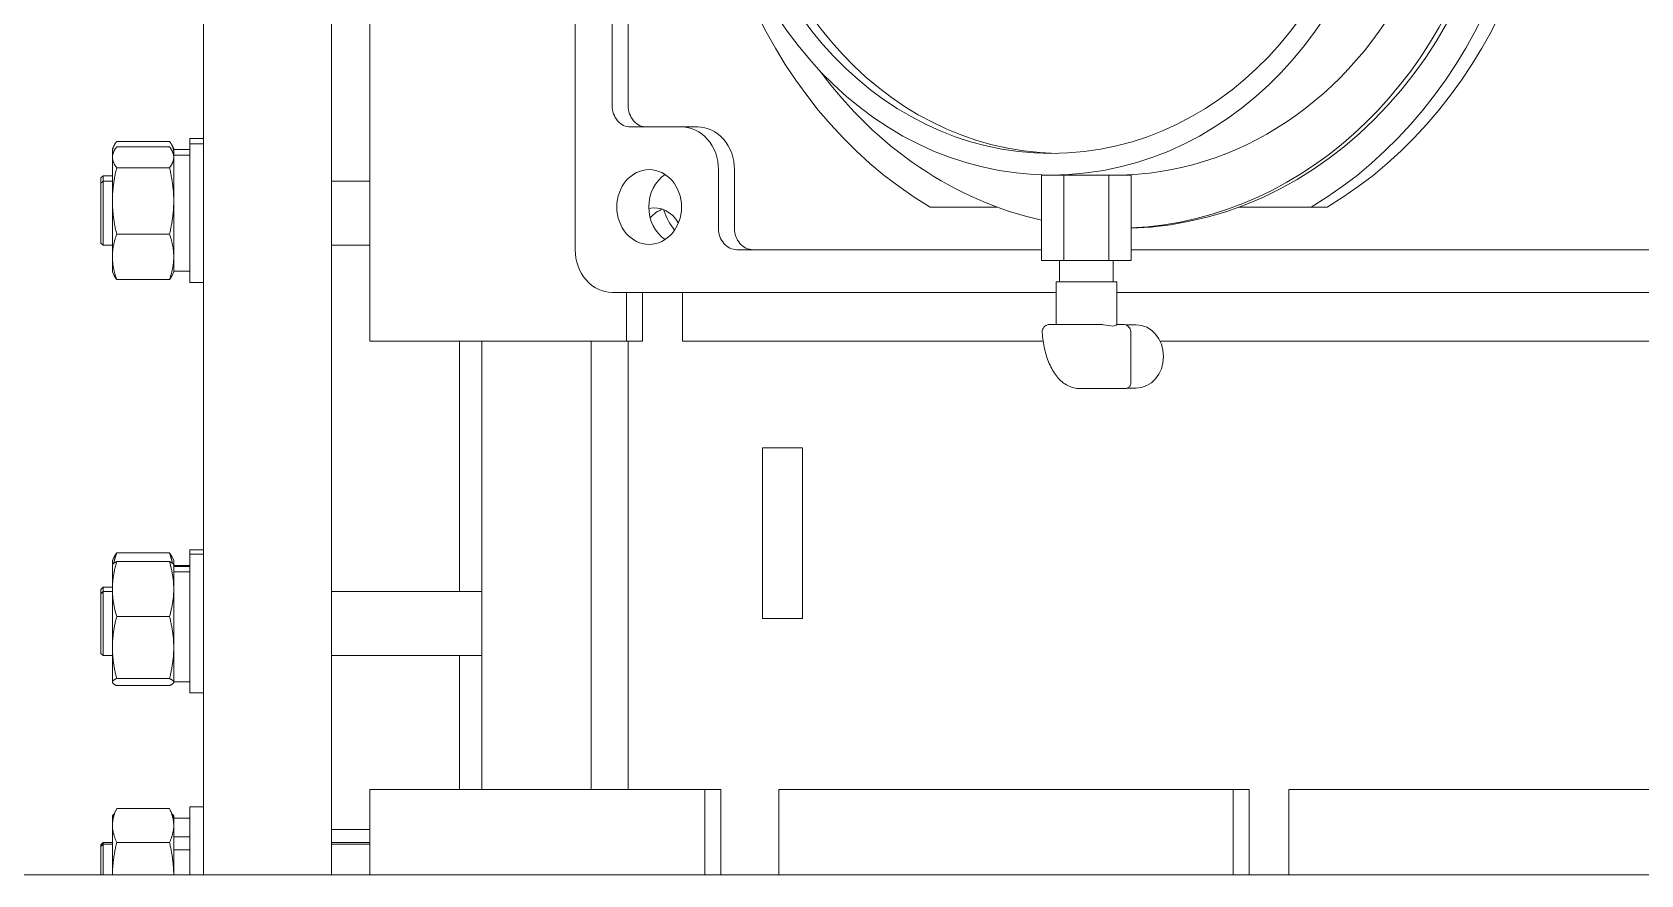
# Model space of a CAD drawing. Header units: inches. Extents: x 12 to 318, y 5 to 204.
# Drawn here: x 225.01 to 234.43, y 76.17 to 81.1 of the extents above; entities that cross this region are included whole.
import ezdxf

# ---------------------------------------------------------------- set-up
doc = ezdxf.new("R2010")
doc.units = ezdxf.units.IN
doc.header["$LTSCALE"] = 9.5
doc.header["$MEASUREMENT"] = 0
doc.layers.add('Symbol (ANSI)', color=7, linetype='Continuous', lineweight=25)
doc.layers.add('Visible', color=7, linetype='Continuous', lineweight=18)
doc.styles.add('Standard D-E', font='arial.ttf')
doc.dimstyles.new('in [mm] D-E NeptuneBenson$7', dxfattribs={"dimscale": 9.5, "dimtxt": 0.15, "dimasz": 0.098425, "dimexe": 0.125, "dimexo": 0.063, "dimgap": 0.031496, "dimtad": 0, "dimtih": 1, "dimtoh": 1, "dimdec": 4, "dimrnd": 1e-08, "dimzin": 3, "dimdsep": 46, "dimlunit": 5, "dimtxsty": 'Standard D-E', "dimcen": 0.09, "dimdle": 0.393701, "dimclrd": 256, "dimclre": 256, "dimclrt": 256, "dimadec": 1, "dimazin": 1, "dimtfac": 1, "dimtofl": 0, "dimtmove": 0, "dimatfit": 3, "dimfxl": 1, "dimfrac": 1, "dimtolj": 1, "dimtzin": 4, "dimlwd": -1, "dimlwe": -1, "dimarcsym": 0})

msp = doc.modelspace()

# ---------------------------------------------------------------- linework, layer by layer
at = {"layer": 'Visible'}
for p, q in [((228.188966, 79.829365), (228.188966, 87.329365)), ((228.405502, 80.673115), (228.405502, 86.485615)), ((228.499252, 86.485615), (228.499252, 80.673115)), ((226.012483, 76.169365), (226.012483, 85.184365)), ((226.762483, 76.169365), (226.762483, 85.184365)), ((226.985676, 81.794365), (226.985676, 79.294365)), ((228.811422, 80.548115), (228.513756, 80.548115)), ((228.905172, 80.548115), (228.811422, 80.548115)), ((225.479483, 80.419244), (225.487738, 80.436947)), ((225.813668, 80.46378), (225.504299, 80.46378)), ((225.838483, 80.419244), (225.830228, 80.436947)), ((225.932483, 80.449486), (225.932483, 80.481244)), ((226.012483, 80.481244), (225.932483, 80.481244)), ((225.932483, 79.637486), (225.932483, 80.449486)), ((226.012483, 80.449486), (225.932483, 80.449486)), ((225.479483, 80.419244), (225.479483, 80.402407)), ((225.479483, 80.387486), (225.487738, 80.405189)), ((225.479483, 80.402407), (225.479483, 80.387486)), ((225.479483, 80.387486), (225.479483, 80.370649)), ((225.479483, 80.370649), (225.479483, 80.115007)), ((225.813668, 80.432023), (225.504299, 80.432023)), ((225.838483, 80.387486), (225.830228, 80.405189)), ((225.838483, 80.402407), (225.838483, 80.419244)), ((225.932483, 80.415244), (225.838483, 80.415244)), ((225.838483, 80.387486), (225.838483, 80.402407)), ((225.838483, 80.370649), (225.838483, 80.387486)), ((225.932483, 80.383486), (225.838483, 80.383486)), ((225.838483, 80.115007), (225.838483, 80.370649)), ((225.412483, 80.250244), (225.424983, 80.262744)), ((225.412483, 80.218486), (225.412483, 80.250244)), ((225.424983, 80.262744), (225.424983, 80.230986)), ((225.479483, 80.262744), (225.424983, 80.262744)), ((225.813668, 80.309276), (225.504299, 80.309276)), ((229.027928, 79.9544), (229.027928, 80.298115)), ((229.121678, 80.298115), (229.121678, 79.9544)), ((230.976215, 80.26683), (230.919673, 80.26683)), ((230.919673, 80.26683), (230.919673, 79.76683)), ((231.050789, 80.26683), (230.976215, 80.26683)), ((231.050789, 80.26683), (231.050789, 79.76683)), ((231.31302, 80.26683), (231.050789, 80.26683)), ((231.31302, 80.26683), (231.31302, 79.76683)), ((231.444136, 80.26683), (231.31302, 80.26683)), ((231.444136, 80.26683), (231.444136, 79.76683)), ((225.412483, 80.218486), (225.424983, 80.230986)), ((225.412483, 79.868486), (225.412483, 80.218486)), ((225.424983, 80.230986), (225.424983, 79.855986)), ((225.479483, 80.230986), (225.424983, 80.230986)), ((226.985676, 80.230986), (226.762483, 80.230986)), ((225.479483, 80.115007), (225.479483, 79.787844)), ((225.838483, 79.787844), (225.838483, 80.115007)), ((230.657867, 80.0794), (230.266499, 80.0794)), ((232.498431, 80.0794), (232.075813, 80.0794)), ((232.592181, 80.0794), (232.498431, 80.0794)), ((225.813668, 79.920739), (225.504299, 79.920739)), ((225.412483, 79.868486), (225.424983, 79.855986)), ((225.479483, 79.855986), (225.424983, 79.855986)), ((225.479483, 79.787844), (225.479483, 79.699486)), ((225.838483, 79.699486), (225.838483, 79.787844)), ((226.985676, 79.855986), (226.762483, 79.855986)), ((230.919673, 79.8294), (229.136181, 79.8294)), ((236.657031, 79.8294), (231.444136, 79.8294)), ((225.479483, 79.699486), (225.487738, 79.681783)), ((225.838483, 79.699486), (225.830228, 79.681783)), ((225.932483, 79.703486), (225.838483, 79.703486)), ((230.919673, 79.76683), (231.050789, 79.76683)), ((231.024924, 79.76683), (231.024924, 79.64183)), ((231.050789, 79.76683), (231.31302, 79.76683)), ((231.31302, 79.76683), (231.444136, 79.76683)), ((231.338885, 79.76683), (231.338885, 79.64183)), ((225.813668, 79.654949), (225.504299, 79.654949)), ((226.012483, 79.637486), (225.932483, 79.637486)), ((231.359404, 79.64183), (231.004406, 79.64183)), ((231.004406, 79.64183), (231.004406, 79.39183)), ((231.359404, 79.64183), (231.359404, 79.39118)), ((231.004406, 79.579365), (228.405472, 79.579365)), ((228.489049, 79.294365), (228.489049, 79.579365)), ((228.582799, 79.579365), (228.582799, 79.294365)), ((228.818139, 79.579365), (228.818139, 79.294365)), ((236.741763, 79.579365), (231.359404, 79.579365)), ((231.073517, 79.39183), (230.9686, 79.39183)), ((231.219284, 79.39183), (231.114367, 79.39183)), ((231.255869, 79.39183), (231.219284, 79.39183)), ((231.395862, 79.39183), (231.359404, 79.39183)), ((231.410859, 79.389589), (231.473021, 79.389589)), ((231.442112, 79.34558), (231.442112, 79.046896)), ((227.204426, 79.294365), (226.985676, 79.294365)), ((227.204426, 79.294365), (228.489049, 79.294365)), ((227.512483, 79.294365), (227.512483, 77.827644)), ((227.642483, 76.669365), (227.642483, 79.294365)), ((228.282597, 76.669365), (228.282597, 79.294365)), ((228.582799, 79.294365), (228.489049, 79.294365)), ((228.499103, 79.294365), (228.499103, 76.669365)), ((228.818139, 79.294365), (230.92874, 79.294365)), ((231.613239, 79.294365), (236.666097, 79.294365)), ((231.140447, 79.01683), (231.410984, 79.01683)), ((231.423389, 79.01907), (231.473021, 79.01907)), ((229.285653, 78.669365), (229.519523, 78.669365)), ((229.285653, 78.669365), (229.285653, 77.669365)), ((229.519523, 78.669365), (229.519523, 77.669365)), ((225.479483, 78.009836), (225.487738, 78.027539)), ((225.479483, 78.009836), (225.479483, 77.984144)), ((225.813668, 78.054373), (225.504299, 78.054373)), ((225.813668, 78.003019), (225.504299, 78.003019)), ((225.838483, 78.009836), (225.830228, 78.027539)), ((225.838483, 77.984144), (225.838483, 78.009836)), ((225.932483, 78.046144), (225.932483, 78.071836)), ((226.012483, 78.071836), (225.932483, 78.071836)), ((225.932483, 77.234144), (225.932483, 78.046144)), ((226.012483, 78.046144), (225.932483, 78.046144)), ((225.479483, 77.984144), (225.480367, 77.986039)), ((225.479483, 77.984144), (225.479483, 77.842342)), ((225.838483, 77.984144), (225.837599, 77.986039)), ((225.838483, 77.842342), (225.838483, 77.984144)), ((225.932483, 77.980144), (225.838483, 77.980144)), ((225.932483, 77.973786), (225.838483, 77.973786)), ((225.932483, 77.943115), (225.838483, 77.943115)), ((225.412483, 77.840836), (225.424983, 77.853336)), ((225.412483, 77.815144), (225.412483, 77.840836)), ((225.412483, 77.815144), (225.424983, 77.827644)), ((225.412483, 77.465144), (225.412483, 77.815144)), ((225.424983, 77.853336), (225.424983, 77.827644)), ((225.479483, 77.853336), (225.424983, 77.853336)), ((225.424983, 77.827644), (225.424983, 77.452644)), ((225.479483, 77.827644), (225.424983, 77.827644)), ((225.479483, 77.842342), (225.479483, 77.500226)), ((225.838483, 77.500226), (225.838483, 77.842342)), ((227.642483, 77.827644), (226.762483, 77.827644)), ((225.813668, 77.681664), (225.504299, 77.681664)), ((229.285653, 77.669365), (229.519523, 77.669365)), ((225.412483, 77.465144), (225.424983, 77.452644)), ((225.479483, 77.452644), (225.424983, 77.452644)), ((225.479483, 77.500226), (225.479483, 77.298028)), ((225.838483, 77.298028), (225.838483, 77.500226)), ((227.642483, 77.452644), (226.762483, 77.452644)), ((227.512483, 77.452644), (227.512483, 76.669365)), ((225.479483, 77.298028), (225.479483, 77.296144)), ((225.479483, 77.296144), (225.480367, 77.294249)), ((225.813668, 77.318788), (225.504299, 77.318788)), ((225.813668, 77.277268), (225.504299, 77.277268)), ((225.838483, 77.296144), (225.837599, 77.294249)), ((225.932483, 77.300144), (225.838483, 77.300144)), ((225.838483, 77.296144), (225.838483, 77.298028)), ((226.012483, 77.234144), (225.932483, 77.234144)), ((226.985676, 76.669365), (227.204426, 76.669365)), ((226.985676, 76.669365), (226.985676, 76.169365)), ((228.948043, 76.669365), (227.204426, 76.669365)), ((228.948043, 76.169365), (228.948043, 76.669365)), ((228.948043, 76.669365), (229.041793, 76.669365)), ((229.041793, 76.669365), (229.041793, 76.169365)), ((232.041918, 76.669365), (229.381055, 76.669365)), ((229.381055, 76.669365), (229.381055, 76.169365)), ((232.041918, 76.169365), (232.041918, 76.669365)), ((232.041918, 76.669365), (232.135668, 76.669365)), ((232.135668, 76.669365), (232.135668, 76.169365)), ((236.354725, 76.669365), (232.366678, 76.669365)), ((232.366678, 76.669365), (232.366678, 76.169365)), ((225.479483, 76.504862), (225.504299, 76.558079)), ((225.479483, 76.514675), (225.480367, 76.51657)), ((225.479483, 76.514675), (225.479483, 76.512791)), ((225.479483, 76.512791), (225.479483, 76.504862)), ((225.479483, 76.504862), (225.479483, 76.458774)), ((225.813668, 76.558079), (225.504299, 76.558079)), ((225.838483, 76.504862), (225.813668, 76.558079)), ((225.838483, 76.514675), (225.837599, 76.51657)), ((225.838483, 76.512791), (225.838483, 76.514675)), ((225.838483, 76.504862), (225.838483, 76.512791)), ((225.838483, 76.458774), (225.838483, 76.504862)), ((225.932483, 76.500862), (225.838483, 76.500862)), ((225.932483, 76.169365), (225.932483, 76.566862)), ((226.012483, 76.566862), (225.932483, 76.566862)), ((225.479483, 76.458774), (225.479483, 76.169365)), ((225.838483, 76.169365), (225.838483, 76.458774)), ((225.932483, 76.392317), (225.838483, 76.392317)), ((226.762483, 76.434365), (226.985676, 76.434365)), ((225.412483, 76.345675), (225.424983, 76.358175)), ((225.412483, 76.335862), (225.424983, 76.348362)), ((225.412483, 76.335862), (225.412483, 76.345675)), ((225.412483, 76.169365), (225.412483, 76.335862)), ((225.424983, 76.358175), (225.424983, 76.348362)), ((225.479483, 76.358175), (225.424983, 76.358175)), ((225.424983, 76.348362), (225.424983, 76.169365)), ((225.479483, 76.348362), (225.424983, 76.348362)), ((225.813668, 76.35947), (225.504299, 76.35947)), ((225.932483, 76.315276), (225.838483, 76.315276)), ((226.985676, 76.358175), (226.762483, 76.358175)), ((226.985676, 76.348362), (226.762483, 76.348362)), ((236.764511, 76.169365), (224.207143, 76.169365))]:
    msp.add_line(p, q, dxfattribs=at)
for centre, major_axis, ratio, start_param, end_param in [((231.351215, 82.57933), (0, 2.625), 0.8660254, 3.1824788, 7.14836042), ((231.382465, 82.57933), (0, 2.8125), 0.8660254, 3.61752935, 8.94884126), ((231.476215, 82.57933), (0, 2.8125), 0.8660254, 3.61752935, 6.28318531), ((231.382465, 82.57933), (0, 2.625), 0.8660254, 3.1687243, 6.28318531), ((231.351215, 82.57933), (0, 2.3125), 0.8660254, 3.14159265, 6.28318531), ((231.038715, 82.57933), (0, 2.186419), 0.8660254, 0.01650463, 3.12508802), ((231.351215, 82.57933), (0, -2.625), 0.8660254, 5.41801019, 6.09219719), ((228.513756, 80.673115), (0, -0.125), 0.8660254, 4.71238898, 6.28318531), ((228.607506, 80.673115), (0, -0.125), 0.8660254, 4.71238898, 6.28318531), ((228.811422, 80.298115), (0, 0.25), 0.8660254, 4.71238898, 6.28318531), ((228.905172, 80.298115), (0, 0.25), 0.8660254, 4.71238898, 6.28318531), ((228.809478, 80.079365), (0, -0.21875), 0.8660254, 3.65927979, 5.76549818), ((228.653594, 79.884365), (0, 0.19), 0.8660254, 5.27237083, 6.48758785), ((228.747344, 79.884365), (0, 0.19), 0.8660254, 0.28887788, 0.80895066), ((228.874103, 80.294365), (0, 0.406), 0.5, 2.17379455, 2.60955324), ((229.136181, 79.9544), (0, -0.125), 0.8660254, 4.71238898, 6.28318531), ((229.229931, 79.9544), (0, -0.125), 0.8660254, 4.71238898, 6.28318531), ((228.405472, 79.829365), (0, -0.25), 0.8660254, 4.71238898, 6.28318531), ((231.473021, 79.20433), (0, -0.18526), 0.8660254, 0, 3.14159265)]:
    msp.add_ellipse(centre, major_axis=major_axis, ratio=ratio, start_param=start_param, end_param=end_param, dxfattribs=at)
for centre, major_axis in [((230.976215, 82.57933), (0, 2.3125)), ((230.976215, 82.57933), (0, 2.186419)), ((228.621978, 80.079365), (0, 0.21875))]:
    msp.add_ellipse(centre, major_axis=major_axis, ratio=0.8660254, dxfattribs=at)
for points, weights in [([(225.504299, 80.46378), (225.479483, 80.430891), (225.479483, 80.402407)], [1, 1.0379548493, 1]), ([(225.838483, 80.402407), (225.838483, 80.430891), (225.813668, 80.46378)], [1, 1.0379548493, 1]), ([(225.504299, 80.432023), (225.479483, 80.399133), (225.479483, 80.370649)], [1, 1.0379548493, 1]), ([(225.479483, 80.402407), (225.479483, 80.39616), (225.480595, 80.38987)], [1, 1.00808455029, 1.01272501085]), ([(225.479483, 80.370649), (225.479483, 80.342166), (225.504299, 80.309276)], [1, 1.0379548493, 1]), ([(225.838483, 80.370649), (225.838483, 80.399133), (225.813668, 80.432023)], [1, 1.0379548493, 1]), ([(225.813668, 80.309276), (225.838483, 80.342166), (225.838483, 80.370649)], [1, 1.0379548493, 1]), ([(225.837371, 80.38987), (225.838483, 80.39616), (225.838483, 80.402407)], [1.01272501085, 1.00808455029, 1]), ([(225.504299, 80.309276), (225.479483, 80.205168), (225.479483, 80.115007)], [1, 1.0379548493, 1]), ([(225.838483, 80.115007), (225.838483, 80.205168), (225.813668, 80.309276)], [1, 1.0379548493, 1]), ([(225.479483, 80.115007), (225.479483, 80.024847), (225.504299, 79.920739)], [1, 1.0379548493, 1]), ([(225.813668, 79.920739), (225.838483, 80.024847), (225.838483, 80.115007)], [1, 1.0379548493, 1]), ([(225.504299, 79.920739), (225.479483, 79.849521), (225.479483, 79.787844)], [1, 1.0379548493, 1]), ([(225.838483, 79.787844), (225.838483, 79.849521), (225.813668, 79.920739)], [1, 1.0379548493, 1]), ([(225.479483, 79.787844), (225.479483, 79.726167), (225.504299, 79.654949)], [1, 1.0379548493, 1]), ([(225.813668, 79.654949), (225.838483, 79.726167), (225.838483, 79.787844)], [1, 1.0379548493, 1]), ([(225.504299, 79.654949), (225.493702, 79.668994), (225.487738, 79.681783)], [1, 1.0158626504, 1.01846619519]), ([(225.830228, 79.681783), (225.824264, 79.668994), (225.813668, 79.654949)], [1.01846619519, 1.0158626504, 1]), ([(225.504299, 78.003019), (225.479483, 77.916913), (225.479483, 77.842342)], [1, 1.0379548493, 1]), ([(225.480367, 77.986039), (225.484052, 77.993943), (225.504299, 78.003019)], [1.01167279663, 1.03075125274, 1]), ([(225.504299, 78.054373), (225.493181, 78.022466), (225.487154, 77.993512)], [1, 1.01665558537, 1.01869335356]), ([(225.487738, 78.027539), (225.493702, 78.040328), (225.504299, 78.054373)], [1.01846619519, 1.0158626504, 1]), ([(225.830812, 77.993512), (225.824785, 78.022466), (225.813668, 78.054373)], [1.01869335356, 1.01665558537, 1]), ([(225.813668, 78.054373), (225.824264, 78.040328), (225.830228, 78.027539)], [1, 1.0158626504, 1.01846619519]), ([(225.813668, 78.003019), (225.833914, 77.993943), (225.837599, 77.986039)], [1, 1.03075125274, 1.01167279663]), ([(225.838483, 77.842342), (225.838483, 77.916913), (225.813668, 78.003019)], [1, 1.0379548493, 1]), ([(225.479483, 77.842342), (225.479483, 77.767771), (225.504299, 77.681664)], [1, 1.0379548493, 1]), ([(225.813668, 77.681664), (225.838483, 77.767771), (225.838483, 77.842342)], [1, 1.0379548493, 1]), ([(225.504299, 77.681664), (225.479483, 77.584432), (225.479483, 77.500226)], [1, 1.0379548493, 1]), ([(225.838483, 77.500226), (225.838483, 77.584432), (225.813668, 77.681664)], [1, 1.0379548493, 1]), ([(225.479483, 77.500226), (225.479483, 77.416021), (225.504299, 77.318788)], [1, 1.0379548493, 1]), ([(225.813668, 77.318788), (225.838483, 77.416021), (225.838483, 77.500226)], [1, 1.0379548493, 1]), ([(225.504299, 77.318788), (225.479483, 77.307663), (225.479483, 77.298028)], [1, 1.0379548493, 1]), ([(225.479483, 77.298028), (225.479483, 77.288393), (225.504299, 77.277268)], [1, 1.0379548493, 1]), ([(225.838483, 77.298028), (225.838483, 77.307663), (225.813668, 77.318788)], [1, 1.0379548493, 1]), ([(225.813668, 77.277268), (225.838483, 77.288393), (225.838483, 77.298028)], [1, 1.0379548493, 1]), ([(225.504299, 76.558079), (225.479483, 76.504862), (225.479483, 76.458774)], [1, 1.0379548493, 1]), ([(225.489061, 76.525401), (225.479483, 76.518913), (225.479483, 76.512791)], [1.01775811697, 1.02378775932, 1]), ([(225.479483, 76.512791), (225.479483, 76.510385), (225.480926, 76.507957)], [1, 1.00921678203, 1.01395724167]), ([(225.838483, 76.458774), (225.838483, 76.504862), (225.813668, 76.558079)], [1, 1.0379548493, 1]), ([(225.838483, 76.512791), (225.838483, 76.518913), (225.828906, 76.525401)], [1, 1.02378775932, 1.01775811697]), ([(225.83704, 76.507957), (225.838483, 76.510385), (225.838483, 76.512791)], [1.01395724167, 1.00921678203, 1]), ([(225.479483, 76.458774), (225.479483, 76.412687), (225.504299, 76.35947)], [1, 1.0379548493, 1]), ([(225.813668, 76.35947), (225.838483, 76.412687), (225.838483, 76.458774)], [1, 1.0379548493, 1]), ([(225.504299, 76.35947), (225.480549, 76.257607), (225.479532, 76.169365)], [1, 1.03626563941, 1.00322806061]), ([(225.838434, 76.169365), (225.837417, 76.257607), (225.813668, 76.35947)], [1.00322806061, 1.03626563941, 1])]:
    msp.add_rational_spline(points, weights, degree=2, dxfattribs=at)
for points, knots in [([(230.923398, 79.343581), (230.923137, 79.347267), (230.92323, 79.351211), (230.924667, 79.359645), (230.92604, 79.364182), (230.930664, 79.372994), (230.93387, 79.377233), (230.941549, 79.383968), (230.945788, 79.386553), (230.95484, 79.390237), (230.959735, 79.391295), (230.965841, 79.391778), (230.967233, 79.39183), (230.9686, 79.39183)], [-0.0996467033, -0.0996467033, -0.0996467033, -0.0996467033, -0.0797173627, -0.0797173627, -0.059788022, -0.059788022, -0.0404369291, -0.0404369291, -0.0233806816, -0.0233806816, -0.0053942126, -0.0053942126, 0, 0, 0, 0]), ([(230.923398, 79.343581), (230.925701, 79.311066), (230.930341, 79.279083), (230.944188, 79.218174), (230.953381, 79.189252), (230.976343, 79.136119), (230.990085, 79.11188), (231.022915, 79.069606), (231.042095, 79.051434), (231.086109, 79.025547), (231.110909, 79.017632), (231.137709, 79.01685), (231.139078, 79.01683), (231.140447, 79.01683)], [1.71152429, 1.71152429, 1.71152429, 1.71152429, 1.99753796, 1.99753796, 2.28355164, 2.28355164, 2.56956531, 2.56956531, 2.85557898, 2.85557898, 3.12698871, 3.12698871, 3.14159265, 3.14159265, 3.14159265, 3.14159265]), ([(231.073517, 79.39183), (231.079916, 79.391871), (231.086541, 79.391788), (231.093155, 79.391788), (231.09977, 79.391788), (231.106924, 79.391871), (231.114367, 79.39183)], [1.118517942, 1.118517942, 1.118517942, 1.118517942, 1.176718059, 1.176718059, 1.176718059, 1.234918175, 1.234918175, 1.234918175, 1.234918175]), ([(231.255869, 79.39183), (231.265062, 79.391832), (231.274017, 79.39101), (231.304015, 79.386997), (231.322544, 79.382552), (231.335623, 79.382552), (231.348702, 79.382552), (231.356787, 79.386997), (231.35922, 79.39039), (231.359402, 79.390842), (231.359402, 79.391182)], [2.000751798, 2.000751798, 2.000751798, 2.000751798, 2.079672535, 2.079672535, 2.279000165, 2.279000165, 2.279000165, 2.478327794, 2.478327794, 2.514238801, 2.514238801, 2.514238801, 2.514238801]), ([(231.442112, 79.34558), (231.442112, 79.349963), (231.441585, 79.35454), (231.439, 79.363779), (231.436915, 79.368441), (231.431144, 79.376781), (231.427526, 79.380452), (231.419467, 79.386195), (231.415073, 79.388284), (231.406068, 79.391074), (231.401463, 79.39172), (231.396652, 79.391825), (231.396256, 79.39183), (231.395862, 79.39183)], [-1.04719755, -1.04719755, -1.04719755, -1.04719755, -0.83775804, -0.83775804, -0.62831853, -0.62831853, -0.42703691, -0.42703691, -0.2282757, -0.2282757, -0.01883619, -0.01883619, 0, 0, 0, 0]), ([(231.442112, 79.046896), (231.442112, 79.043695), (231.441563, 79.040423), (231.439614, 79.03449), (231.43821, 79.031884), (231.434944, 79.027171), (231.433085, 79.025336), (231.429024, 79.021906), (231.427086, 79.020836), (231.422743, 79.018659), (231.421109, 79.018236), (231.417531, 79.017275), (231.416495, 79.017186), (231.414802, 79.016978), (231.414263, 79.016939), (231.413282, 79.016875), (231.412903, 79.016862), (231.412196, 79.01684), (231.411894, 79.016835), (231.411391, 79.01683), (231.411184, 79.01683), (231.410984, 79.01683)], [0.0430406362, 0.0430406362, 0.0430406362, 0.0430406362, 0.0434898537, 0.0434898537, 0.0439623928, 0.0439623928, 0.0445596211, 0.0445596211, 0.0454601413, 0.0454601413, 0.0470974462, 0.0470974462, 0.0501170551, 0.0501170551, 0.0531762755, 0.0531762755, 0.0568948483, 0.0568948483, 0.0612500798, 0.0612500798, 0.0648167937, 0.0648167937, 0.0648167937, 0.0648167937])]:
    msp.add_open_spline(points, degree=3, knots=knots, dxfattribs=at)

# ---------------------------------------------------------------- leaders
at = {"layer": 'Symbol (ANSI)', "annotation_type": 0, "has_hookline": 1, "hookline_direction": 1, "text_width": 14.094475}
msp.add_leader([(229.249097, 83.936463), (221.077194, 79.59373), (220.142155, 79.59373)], dimstyle='in [mm] D-E NeptuneBenson$7', override={"dimtad": 0}, dxfattribs=at)

doc.saveas('drawing.dxf')
